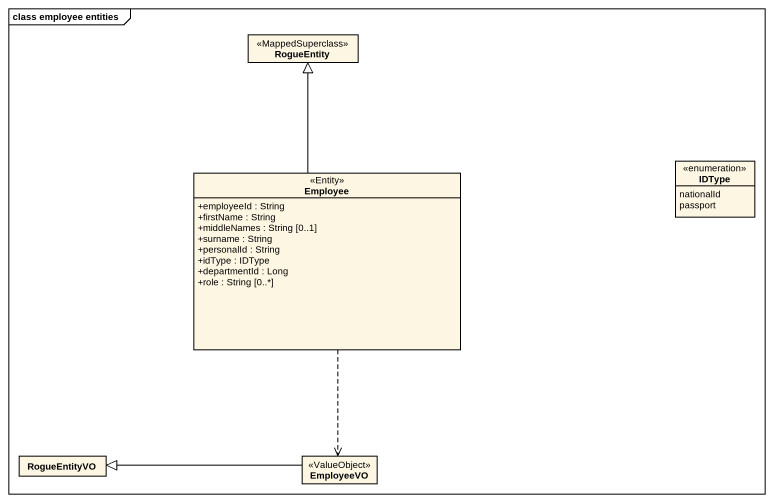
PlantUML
@startuml
mainframe class employee entities
hide circle
hide empty members
skinparam classAttributeIconSize 0
class RogueEntity <<MappedSuperclass>>
class Employee <<Entity>> {
  +employeeId : String
  +firstName : String
  +middleNames : String [0..1]
  +surname : String
  +personalId : String
  +idType : IDType
  +departmentId : Long
  +role : String [0..*]
}
enum IDType {
  nationalId
  passport
}
class RogueEntityVO
class EmployeeVO <<ValueObject>>
Employee -up-|> RogueEntity
Employee ..> EmployeeVO
EmployeeVO -left-|> RogueEntityVO
@enduml
